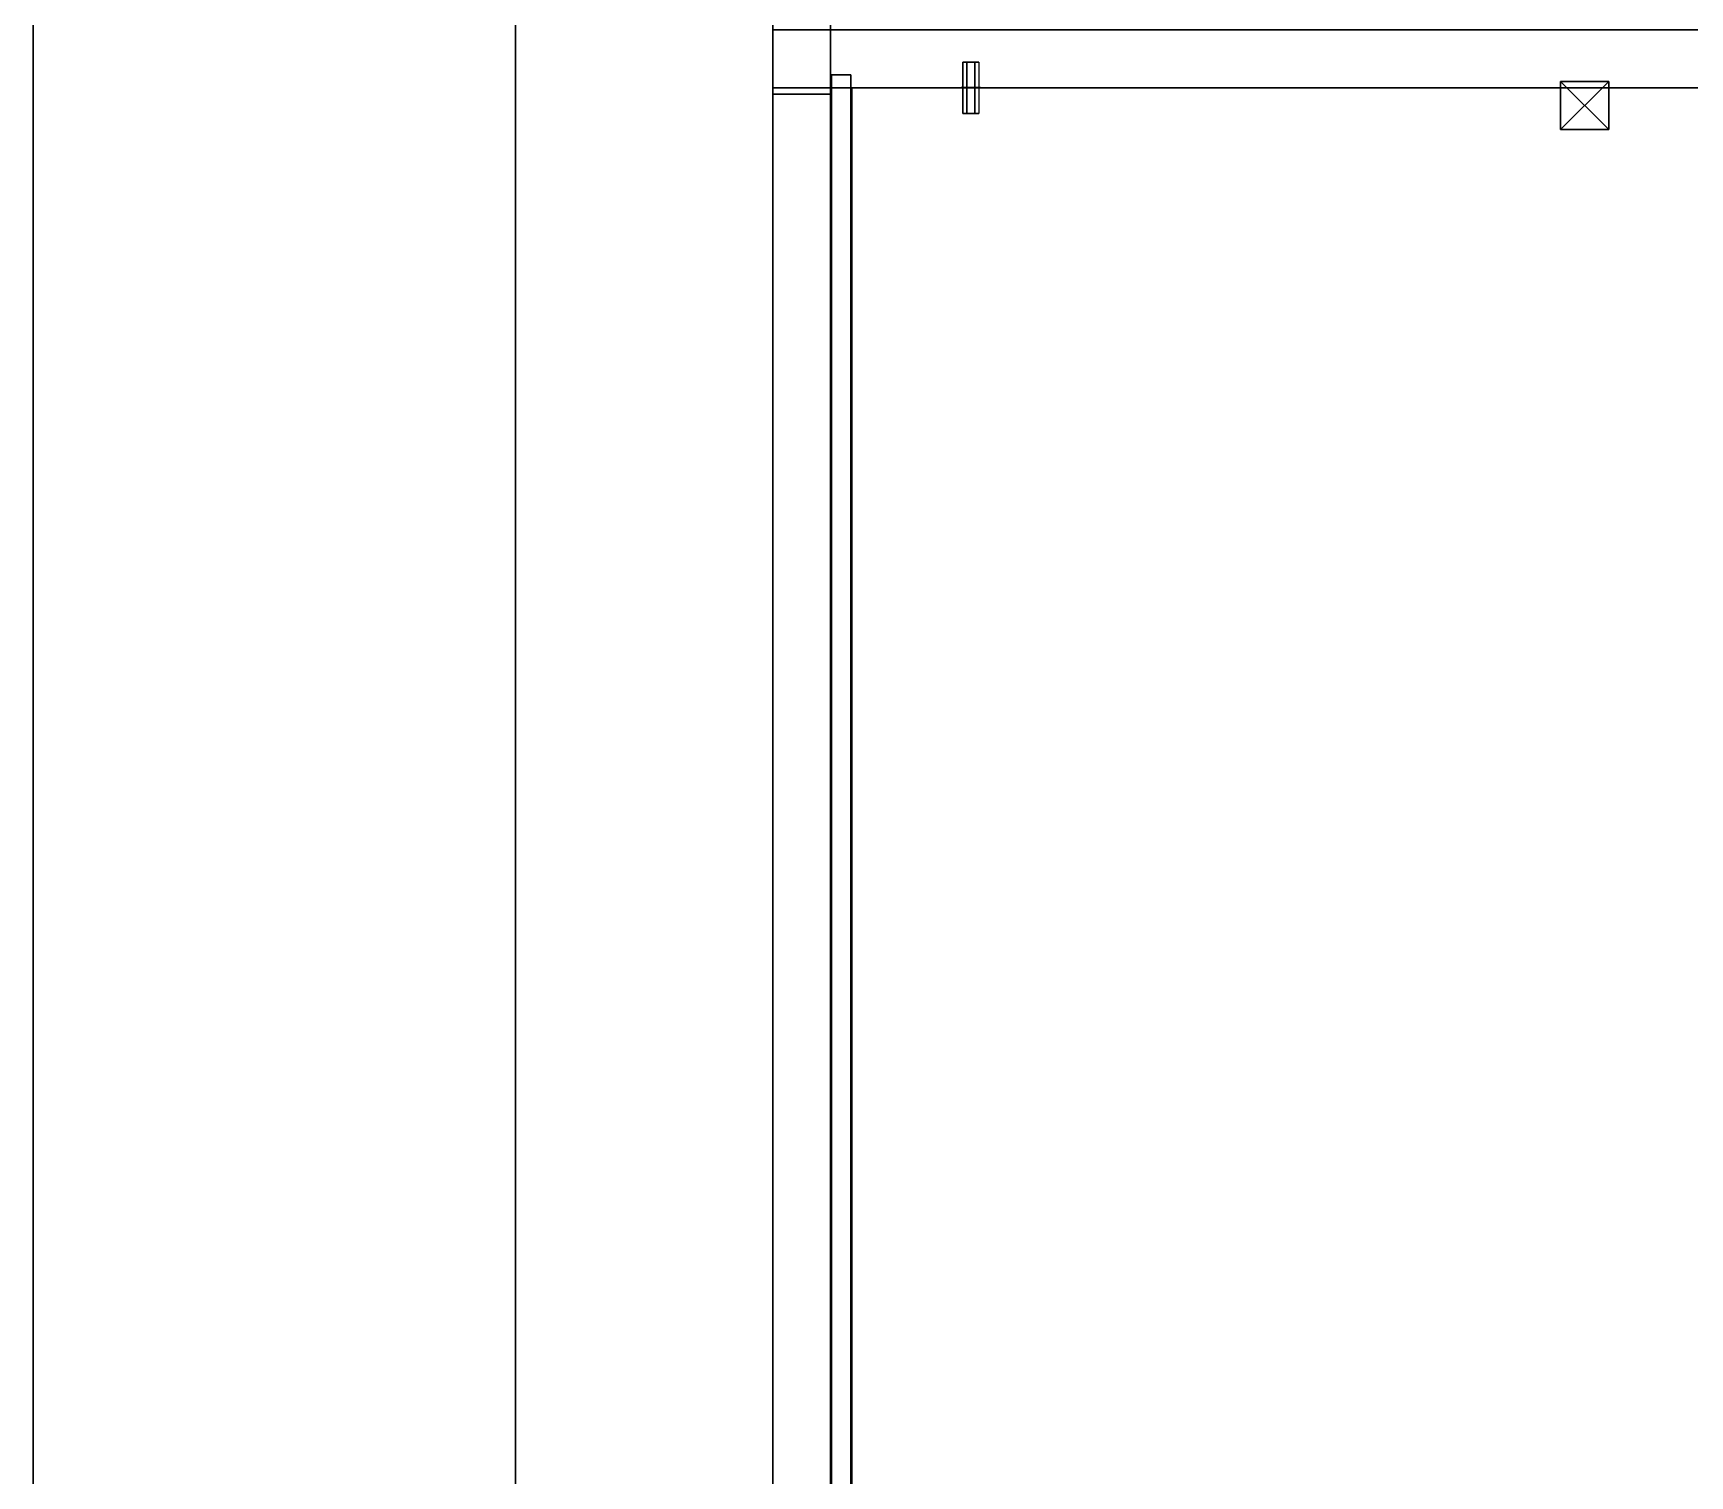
# Model space of a CAD drawing. Extents: x 0 to 3022, y -4615 to 0.
# Drawn here: x 0 to 515, y -3415 to -2966 of the extents above; entities that cross this region are included whole.
import ezdxf

# ---------------------------------------------------------------- set-up
doc = ezdxf.new("R2010")
doc.units = 0
for name, color, linetype in [('LAYER0', 7, 'CONTINUOUS'), ('LAYER1', 7, 'CONTINUOUS'), ('LAYER660', 7, 'CONTINUOUS'), ('LAYER661', 7, 'CONTINUOUS'), ('LAYER662', 7, 'CONTINUOUS'), ('LAYER668', 7, 'CONTINUOUS'), ('LAYER671', 7, 'CONTINUOUS'), ('LAYER675', 7, 'CONTINUOUS'), ('LAYER679', 7, 'CONTINUOUS'), ('LAYER682', 7, 'CONTINUOUS'), ('LAYER683', 7, 'CONTINUOUS'), ('LAYER685', 254, 'CONTINUOUS'), ('LAYER692', 7, 'CONTINUOUS'), ('LAYER694', 254, 'CONTINUOUS'), ('LAYER702', 253, 'CONTINUOUS'), ('LAYER769', 253, 'CONTINUOUS'), ('LAYER770', 253, 'CONTINUOUS'), ('LAYER775', 253, 'CONTINUOUS'), ('LAYER776', 253, 'CONTINUOUS')]:
    doc.layers.add(name, color=color, linetype=linetype)

msp = doc.modelspace()

# ---------------------------------------------------------------- linework, layer by layer
at = {"layer": 'LAYER0', "invisible_edges": 1}
for points in [[(2992, 0), (0, -4167.22), (0, 0), (2992, 0)], [(0, 0, 5), (0, -4167.22), (0, -4167.22, 5), (0, 0, 5)], [(0, -4167.22), (0, 0, 5), (0, 0), (0, -4167.22)], [(2992, -4162.78, 5), (0, 0, 5), (0, -4167.22, 5), (2992, -4162.78, 5)], [(0, 0, 5), (2992, -4162.78, 5), (2992, 0, 5), (0, 0, 5)], [(0, -4167.22), (2992, 0), (2992, -4162.78), (0, -4167.22)]]:
    msp.add_3dface(points, dxfattribs=at)
at = {"layer": 'LAYER1'}
for points, invisible_edges in [([(150, -150, 5), (0, -4167.22, 5), (0, 0, 5), (150, -150, 5)], 5), ([(0, 0, 2611), (0, -4167.22, 5), (0, -4167.22, 2611), (0, 0, 2611)], 1), ([(0, -4167.22, 5), (0, 0, 2611), (0, 0, 5), (0, -4167.22, 5)], 1), ([(0, -4167.22, 5), (150, -150, 5), (150, -4017, 5), (0, -4167.22, 5)], 5), ([(150, -150, 5), (150, -4017, 2611), (150, -4017, 5), (150, -150, 5)], 1), ([(150, -4017, 2611), (150, -150, 5), (150, -150, 2611), (150, -4017, 2611)], 1)]:
    msp.add_3dface(points, dxfattribs=dict(at, invisible_edges=invisible_edges))
at = {"layer": 'LAYER660', "invisible_edges": 1}
for points in [[(230, -150, 5), (150, -4017, 5), (150, -150, 5), (230, -150, 5)], [(150, -4017, 5), (230, -150, 5), (230, -4017, 5), (150, -4017, 5)], [(150, -150, 2611), (150, -4017, 5), (150, -4017, 2611), (150, -150, 2611)], [(150, -4017, 5), (150, -150, 2611), (150, -150, 5), (150, -4017, 5)], [(230, -4017, 2611), (150, -150, 2611), (150, -4017, 2611), (230, -4017, 2611)], [(150, -150, 2611), (230, -4017, 2611), (230, -150, 2611), (150, -150, 2611)], [(230, -150, 5), (230, -4017, 2611), (230, -4017, 5), (230, -150, 5)], [(230, -4017, 2611), (230, -150, 5), (230, -150, 2611), (230, -4017, 2611)]]:
    msp.add_3dface(points, dxfattribs=at)
at = {"layer": 'LAYER661', "invisible_edges": 1}
for points in [[(230, -285.4063, 1805), (230, -2985.406, 1750), (230, -2985.406, 1805), (230, -285.4063, 1805)], [(230, -2985.406, 1750), (230, -285.4063, 1805), (230, -285.4063, 1750), (230, -2985.406, 1750)], [(248, -285.4063, 1735), (230, -2985.406, 1750), (230, -285.4063, 1750), (248, -285.4063, 1735)], [(230, -2985.406, 1750), (248, -285.4063, 1735), (248, -2985.406, 1735), (230, -2985.406, 1750)], [(248, -2985.406, 1805), (230, -285.4063, 1805), (230, -2985.406, 1805), (248, -2985.406, 1805)], [(230, -285.4063, 1805), (248, -2985.406, 1805), (248, -285.4063, 1805), (230, -285.4063, 1805)], [(248, -285.4063, 1735), (248, -2985.406, 1805), (248, -2985.406, 1735), (248, -285.4063, 1735)], [(248, -2985.406, 1805), (248, -285.4063, 1735), (248, -285.4063, 1805), (248, -2985.406, 1805)], [(248, -2985.406, 1805), (230, -2985.406, 1750), (248, -2985.406, 1735), (248, -2985.406, 1805)], [(230, -2985.406, 1750), (248, -2985.406, 1805), (230, -2985.406, 1805), (230, -2985.406, 1750)]]:
    msp.add_3dface(points, dxfattribs=at)
at = {"layer": 'LAYER662', "invisible_edges": 1}
for points in [[(230, -285.4063, 1751), (248, -2985.406, 1736), (248, -285.4063, 1736), (230, -285.4063, 1751)], [(248, -2985.406, 1736), (230, -285.4063, 1751), (230, -2985.406, 1751), (248, -2985.406, 1736)], [(230, -2985.406, 1681), (248, -285.4063, 1681), (248, -2985.406, 1681), (230, -2985.406, 1681)], [(248, -285.4063, 1681), (230, -2985.406, 1681), (230, -285.4063, 1681), (248, -285.4063, 1681)], [(230, -285.4063, 1751), (230, -2985.406, 1681), (230, -2985.406, 1751), (230, -285.4063, 1751)], [(230, -2985.406, 1681), (230, -285.4063, 1751), (230, -285.4063, 1681), (230, -2985.406, 1681)], [(248, -285.4063, 1681), (248, -2985.406, 1736), (248, -2985.406, 1681), (248, -285.4063, 1681)], [(248, -2985.406, 1736), (248, -285.4063, 1681), (248, -285.4063, 1736), (248, -2985.406, 1736)], [(230, -2985.406, 1681), (248, -2985.406, 1736), (230, -2985.406, 1751), (230, -2985.406, 1681)], [(248, -2985.406, 1736), (230, -2985.406, 1681), (248, -2985.406, 1681), (248, -2985.406, 1736)]]:
    msp.add_3dface(points, dxfattribs=at)
at = {"layer": 'LAYER668', "invisible_edges": 1}
for points in [[(700, -2983.406, 103), (230, -3435.406, 103), (700, -3435.406, 103), (700, -2983.406, 103)], [(230, -3435.406, 103), (700, -2983.406, 103), (230, -2983.406, 103), (230, -3435.406, 103)], [(230, -2983.406, 85), (230, -3435.406, 103), (230, -2983.406, 103), (230, -2983.406, 85)], [(230, -3435.406, 103), (230, -2983.406, 85), (230, -3435.406, 85), (230, -3435.406, 103)], [(700, -2983.406, 103), (230, -2983.406, 85), (230, -2983.406, 103), (700, -2983.406, 103)], [(230, -2983.406, 85), (700, -2983.406, 103), (700, -2983.406, 85), (230, -2983.406, 85)], [(230, -2983.406, 85), (700, -3435.406, 85), (230, -3435.406, 85), (230, -2983.406, 85)], [(700, -3435.406, 85), (230, -2983.406, 85), (700, -2983.406, 85), (700, -3435.406, 85)]]:
    msp.add_3dface(points, dxfattribs=at)
at = {"layer": 'LAYER671', "invisible_edges": 1}
for points in [[(700, -2983.406, 2554), (230, -3435.406, 2554), (700, -3435.406, 2554), (700, -2983.406, 2554)], [(230, -3435.406, 2554), (700, -2983.406, 2554), (230, -2983.406, 2554), (230, -3435.406, 2554)], [(230, -2983.406, 2536), (230, -3435.406, 2554), (230, -2983.406, 2554), (230, -2983.406, 2536)], [(230, -3435.406, 2554), (230, -2983.406, 2536), (230, -3435.406, 2536), (230, -3435.406, 2554)], [(700, -2983.406, 2554), (230, -2983.406, 2536), (230, -2983.406, 2554), (700, -2983.406, 2554)], [(230, -2983.406, 2536), (700, -2983.406, 2554), (700, -2983.406, 2536), (230, -2983.406, 2536)], [(230, -2983.406, 2536), (700, -3435.406, 2536), (230, -3435.406, 2536), (230, -2983.406, 2536)], [(700, -3435.406, 2536), (230, -2983.406, 2536), (700, -2983.406, 2536), (700, -3435.406, 2536)]]:
    msp.add_3dface(points, dxfattribs=at)
at = {"layer": 'LAYER675', "invisible_edges": 1}
for points in [[(248.3, -2979.406, 99), (248.3, -3899.406, 2540), (248.3, -2979.406, 2540), (248.3, -2979.406, 99)], [(248.3, -3899.406, 2540), (248.3, -2979.406, 99), (248.3, -3899.406, 99), (248.3, -3899.406, 2540)], [(254.3, -2979.406, 2540), (248.3, -3899.406, 2540), (254.3, -3899.406, 2540), (254.3, -2979.406, 2540)], [(248.3, -3899.406, 2540), (254.3, -2979.406, 2540), (248.3, -2979.406, 2540), (248.3, -3899.406, 2540)], [(248.3, -2979.406, 99), (254.3, -3899.406, 99), (248.3, -3899.406, 99), (248.3, -2979.406, 99)], [(254.3, -3899.406, 99), (248.3, -2979.406, 99), (254.3, -2979.406, 99), (254.3, -3899.406, 99)], [(254.3, -2979.406, 2540), (248.3, -2979.406, 99), (248.3, -2979.406, 2540), (254.3, -2979.406, 2540)], [(248.3, -2979.406, 99), (254.3, -2979.406, 2540), (254.3, -2979.406, 99), (248.3, -2979.406, 99)], [(254.3, -3899.406, 99), (254.3, -2979.406, 2540), (254.3, -3899.406, 2540), (254.3, -3899.406, 99)], [(254.3, -2979.406, 2540), (254.3, -3899.406, 99), (254.3, -2979.406, 99), (254.3, -2979.406, 2540)]]:
    msp.add_3dface(points, dxfattribs=at)
at = {"layer": 'LAYER679', "invisible_edges": 1}
for points in [[(230, -3913.406, 5), (230, -2983.406, 85), (230, -2983.406, 5), (230, -3913.406, 5)], [(230, -2983.406, 85), (230, -3913.406, 5), (230, -3913.406, 85), (230, -2983.406, 85)], [(248, -2983.406, 5), (230, -2983.406, 85), (248, -2983.406, 85), (248, -2983.406, 5)], [(230, -2983.406, 85), (248, -2983.406, 5), (230, -2983.406, 5), (230, -2983.406, 85)], [(248, -3913.406, 85), (230, -2983.406, 85), (230, -3913.406, 85), (248, -3913.406, 85)], [(230, -2983.406, 85), (248, -3913.406, 85), (248, -2983.406, 85), (230, -2983.406, 85)], [(248, -2983.406, 5), (230, -3913.406, 5), (230, -2983.406, 5), (248, -2983.406, 5)], [(230, -3913.406, 5), (248, -2983.406, 5), (248, -3913.406, 5), (230, -3913.406, 5)], [(248, -3913.406, 85), (248, -2983.406, 5), (248, -2983.406, 85), (248, -3913.406, 85)], [(248, -2983.406, 5), (248, -3913.406, 85), (248, -3913.406, 5), (248, -2983.406, 5)]]:
    msp.add_3dface(points, dxfattribs=at)
at = {"layer": 'LAYER682', "invisible_edges": 1}
for points in [[(230, -3895.406, 1320), (230, -2983.406, 1440), (230, -2983.406, 1320), (230, -3895.406, 1320)], [(230, -2983.406, 1440), (230, -3895.406, 1320), (230, -3895.406, 1440), (230, -2983.406, 1440)], [(248, -2983.406, 1320), (230, -2983.406, 1440), (248, -2983.406, 1440), (248, -2983.406, 1320)], [(230, -2983.406, 1440), (248, -2983.406, 1320), (230, -2983.406, 1320), (230, -2983.406, 1440)], [(248, -3895.406, 1440), (230, -2983.406, 1440), (230, -3895.406, 1440), (248, -3895.406, 1440)], [(230, -2983.406, 1440), (248, -3895.406, 1440), (248, -2983.406, 1440), (230, -2983.406, 1440)], [(248, -2983.406, 1320), (230, -3895.406, 1320), (230, -2983.406, 1320), (248, -2983.406, 1320)], [(230, -3895.406, 1320), (248, -2983.406, 1320), (248, -3895.406, 1320), (230, -3895.406, 1320)], [(248, -3895.406, 1440), (248, -2983.406, 1320), (248, -2983.406, 1440), (248, -3895.406, 1440)], [(248, -2983.406, 1320), (248, -3895.406, 1440), (248, -3895.406, 1320), (248, -2983.406, 1320)]]:
    msp.add_3dface(points, dxfattribs=at)
at = {"layer": 'LAYER683'}
for points, invisible_edges in [([(254.6, -2983.406, 953), (368, -3895.406, 953), (254.6, -3895.406, 953), (254.6, -2983.406, 953)], 1), ([(368, -3895.406, 953), (254.6, -2983.406, 953), (640, -3495.406, 953), (368, -3895.406, 953)], 7), ([(640, -3495.406, 953), (254.6, -2983.406, 953), (640, -2983.406, 953), (640, -3495.406, 953)], 1), ([(254.6, -2983.406, 953), (640, -2983.406, 971), (640, -2983.406, 953), (254.6, -2983.406, 953)], 1), ([(640, -2983.406, 971), (254.6, -2983.406, 953), (254.6, -2983.406, 971), (640, -2983.406, 971)], 1), ([(254.6, -3895.406, 971), (254.6, -2983.406, 953), (254.6, -3895.406, 953), (254.6, -3895.406, 971)], 1), ([(254.6, -2983.406, 953), (254.6, -3895.406, 971), (254.6, -2983.406, 971), (254.6, -2983.406, 953)], 1), ([(254.6, -3895.406, 971), (640, -3495.406, 971), (254.6, -2983.406, 971), (254.6, -3895.406, 971)], 3), ([(254.6, -2983.406, 971), (640, -3495.406, 971), (640, -2983.406, 971), (254.6, -2983.406, 971)], 1)]:
    msp.add_3dface(points, dxfattribs=dict(at, invisible_edges=invisible_edges))
at = {"layer": 'LAYER685'}
for points in [[(294.1, -2975.406, 950.5), (289.1, -2975.406, 950.5), (290.35, -2975.406, 952.665), (292.85, -2975.406, 952.665)], [(294.1, -2975.406, 950.5), (292.85, -2975.406, 948.3349), (290.35, -2975.406, 948.3349), (289.1, -2975.406, 950.5)], [(288.6, -2983.356, 950.5), (294.6, -2983.356, 950.5), (293.1, -2983.356, 953.0981), (290.1, -2983.356, 953.0981)], [(288.6, -2983.356, 950.5), (294.6, -2983.356, 950.5), (293.1, -2983.356, 947.9019), (290.1, -2983.356, 947.9019)], [(288.6, -2983.456, 950.5), (294.6, -2983.456, 950.5), (293.1, -2983.456, 953.0981), (290.1, -2983.456, 953.0981)], [(288.6, -2983.456, 950.5), (294.6, -2983.456, 950.5), (293.1, -2983.456, 947.9019), (290.1, -2983.456, 947.9019)], [(294.1, -2991.406, 950.5), (289.1, -2991.406, 950.5), (290.35, -2991.406, 952.665), (292.85, -2991.406, 952.665)], [(294.1, -2991.406, 950.5), (292.85, -2991.406, 948.3349), (290.35, -2991.406, 948.3349), (289.1, -2991.406, 950.5)]]:
    msp.add_3dface(points, dxfattribs=at)
at = {"layer": 'LAYER692'}
for points, invisible_edges in [([(254.6, -2983.406, 2021), (368, -3895.406, 2021), (254.6, -3895.406, 2021), (254.6, -2983.406, 2021)], 1), ([(368, -3895.406, 2021), (254.6, -2983.406, 2021), (640, -3495.406, 2021), (368, -3895.406, 2021)], 7), ([(640, -3495.406, 2021), (254.6, -2983.406, 2021), (640, -2983.406, 2021), (640, -3495.406, 2021)], 1), ([(254.6, -2983.406, 2021), (640, -2983.406, 2039), (640, -2983.406, 2021), (254.6, -2983.406, 2021)], 1), ([(640, -2983.406, 2039), (254.6, -2983.406, 2021), (254.6, -2983.406, 2039), (640, -2983.406, 2039)], 1), ([(254.6, -3895.406, 2039), (254.6, -2983.406, 2021), (254.6, -3895.406, 2021), (254.6, -3895.406, 2039)], 1), ([(254.6, -2983.406, 2021), (254.6, -3895.406, 2039), (254.6, -2983.406, 2039), (254.6, -2983.406, 2021)], 1), ([(254.6, -3895.406, 2039), (640, -3495.406, 2039), (254.6, -2983.406, 2039), (254.6, -3895.406, 2039)], 3), ([(254.6, -2983.406, 2039), (640, -3495.406, 2039), (640, -2983.406, 2039), (254.6, -2983.406, 2039)], 1)]:
    msp.add_3dface(points, dxfattribs=dict(at, invisible_edges=invisible_edges))
at = {"layer": 'LAYER694'}
for points in [[(294.1, -2975.406, 2018.5), (289.1, -2975.406, 2018.5), (290.35, -2975.406, 2020.665), (292.85, -2975.406, 2020.665)], [(294.1, -2975.406, 2018.5), (292.85, -2975.406, 2016.335), (290.35, -2975.406, 2016.335), (289.1, -2975.406, 2018.5)], [(288.6, -2983.356, 2018.5), (294.6, -2983.356, 2018.5), (293.1, -2983.356, 2021.098), (290.1, -2983.356, 2021.098)], [(288.6, -2983.356, 2018.5), (294.6, -2983.356, 2018.5), (293.1, -2983.356, 2015.902), (290.1, -2983.356, 2015.902)], [(288.6, -2983.456, 2018.5), (294.6, -2983.456, 2018.5), (293.1, -2983.456, 2021.098), (290.1, -2983.456, 2021.098)], [(288.6, -2983.456, 2018.5), (294.6, -2983.456, 2018.5), (293.1, -2983.456, 2015.902), (290.1, -2983.456, 2015.902)], [(294.1, -2991.406, 2018.5), (289.1, -2991.406, 2018.5), (290.35, -2991.406, 2020.665), (292.85, -2991.406, 2020.665)], [(294.1, -2991.406, 2018.5), (292.85, -2991.406, 2016.335), (290.35, -2991.406, 2016.335), (289.1, -2991.406, 2018.5)]]:
    msp.add_3dface(points, dxfattribs=at)
at = {"layer": 'LAYER702', "invisible_edges": 1}
for points in [[(230, -2983.406, 5), (700, -2965.406, 5), (700, -2983.406, 5), (230, -2983.406, 5)], [(700, -2965.406, 5), (230, -2983.406, 5), (230, -2965.406, 5), (700, -2965.406, 5)], [(230, -2965.406, 2555), (700, -2983.406, 2555), (700, -2965.406, 2555), (230, -2965.406, 2555)], [(700, -2983.406, 2555), (230, -2965.406, 2555), (230, -2983.406, 2555), (700, -2983.406, 2555)], [(230, -2965.406, 2555), (230, -2983.406, 5), (230, -2983.406, 2555), (230, -2965.406, 2555)], [(230, -2983.406, 5), (230, -2965.406, 2555), (230, -2965.406, 5), (230, -2983.406, 5)], [(230, -2983.406, 5), (700, -2983.406, 2555), (230, -2983.406, 2555), (230, -2983.406, 5)], [(700, -2983.406, 2555), (230, -2983.406, 5), (700, -2983.406, 5), (700, -2983.406, 2555)]]:
    msp.add_3dface(points, dxfattribs=at)
at = {"layer": 'LAYER769'}
for points in [[(475, -2996.406, 850), (475, -2996.406, 865), (475, -2981.406, 850), (475, -2996.406, 850)], [(475, -2981.406, 850), (475, -2996.406, 865), (475, -2981.406, 865), (475, -2981.406, 850)], [(475, -2981.406, 850), (475, -2981.406, 865), (490, -2981.406, 850), (475, -2981.406, 850)], [(490, -2981.406, 850), (475, -2981.406, 865), (490, -2981.406, 865), (490, -2981.406, 850)], [(475, -2996.406, 850), (475, -2981.406, 850), (490, -2996.406, 850), (475, -2996.406, 850)], [(490, -2996.406, 850), (475, -2981.406, 850), (490, -2981.406, 850), (490, -2996.406, 850)], [(490, -2996.406, 865), (490, -2981.406, 865), (475, -2996.406, 865), (490, -2996.406, 865)], [(475, -2996.406, 865), (490, -2981.406, 865), (475, -2981.406, 865), (475, -2996.406, 865)], [(490, -2996.406, 850), (490, -2981.406, 850), (490, -2996.406, 865), (490, -2996.406, 850)], [(490, -2996.406, 865), (490, -2981.406, 850), (490, -2981.406, 865), (490, -2996.406, 865)], [(490, -2996.406, 850), (490, -2996.406, 865), (475, -2996.406, 850), (490, -2996.406, 850)], [(475, -2996.406, 850), (490, -2996.406, 865), (475, -2996.406, 865), (475, -2996.406, 850)]]:
    msp.add_3dface(points, dxfattribs=at)
at = {"layer": 'LAYER770'}
for points in [[(475, -2996.406, 850), (475, -2996.406, 865), (475, -2981.406, 850), (475, -2996.406, 850)], [(475, -2981.406, 850), (475, -2996.406, 865), (475, -2981.406, 865), (475, -2981.406, 850)], [(475, -2981.406, 850), (475, -2981.406, 865), (490, -2981.406, 850), (475, -2981.406, 850)], [(490, -2981.406, 850), (475, -2981.406, 865), (490, -2981.406, 865), (490, -2981.406, 850)], [(475, -2996.406, 850), (475, -2981.406, 850), (490, -2996.406, 850), (475, -2996.406, 850)], [(490, -2996.406, 850), (475, -2981.406, 850), (490, -2981.406, 850), (490, -2996.406, 850)], [(490, -2996.406, 865), (490, -2981.406, 865), (475, -2996.406, 865), (490, -2996.406, 865)], [(475, -2996.406, 865), (490, -2981.406, 865), (475, -2981.406, 865), (475, -2996.406, 865)], [(490, -2996.406, 850), (490, -2981.406, 850), (490, -2996.406, 865), (490, -2996.406, 850)], [(490, -2996.406, 865), (490, -2981.406, 850), (490, -2981.406, 865), (490, -2996.406, 865)], [(490, -2996.406, 850), (490, -2996.406, 865), (475, -2996.406, 850), (490, -2996.406, 850)], [(475, -2996.406, 850), (490, -2996.406, 865), (475, -2996.406, 865), (475, -2996.406, 850)]]:
    msp.add_3dface(points, dxfattribs=at)
at = {"layer": 'LAYER775'}
for points in [[(475, -2996.406, 1920), (475, -2996.406, 1935), (475, -2981.406, 1920), (475, -2996.406, 1920)], [(475, -2981.406, 1920), (475, -2996.406, 1935), (475, -2981.406, 1935), (475, -2981.406, 1920)], [(475, -2981.406, 1920), (475, -2981.406, 1935), (490, -2981.406, 1920), (475, -2981.406, 1920)], [(490, -2981.406, 1920), (475, -2981.406, 1935), (490, -2981.406, 1935), (490, -2981.406, 1920)], [(475, -2996.406, 1920), (475, -2981.406, 1920), (490, -2996.406, 1920), (475, -2996.406, 1920)], [(490, -2996.406, 1920), (475, -2981.406, 1920), (490, -2981.406, 1920), (490, -2996.406, 1920)], [(490, -2996.406, 1935), (490, -2981.406, 1935), (475, -2996.406, 1935), (490, -2996.406, 1935)], [(475, -2996.406, 1935), (490, -2981.406, 1935), (475, -2981.406, 1935), (475, -2996.406, 1935)], [(490, -2996.406, 1920), (490, -2981.406, 1920), (490, -2996.406, 1935), (490, -2996.406, 1920)], [(490, -2996.406, 1935), (490, -2981.406, 1920), (490, -2981.406, 1935), (490, -2996.406, 1935)], [(490, -2996.406, 1920), (490, -2996.406, 1935), (475, -2996.406, 1920), (490, -2996.406, 1920)], [(475, -2996.406, 1920), (490, -2996.406, 1935), (475, -2996.406, 1935), (475, -2996.406, 1920)]]:
    msp.add_3dface(points, dxfattribs=at)
at = {"layer": 'LAYER776'}
for points in [[(475, -2996.406, 1920), (475, -2996.406, 1935), (475, -2981.406, 1920), (475, -2996.406, 1920)], [(475, -2981.406, 1920), (475, -2996.406, 1935), (475, -2981.406, 1935), (475, -2981.406, 1920)], [(475, -2981.406, 1920), (475, -2981.406, 1935), (490, -2981.406, 1920), (475, -2981.406, 1920)], [(490, -2981.406, 1920), (475, -2981.406, 1935), (490, -2981.406, 1935), (490, -2981.406, 1920)], [(475, -2996.406, 1920), (475, -2981.406, 1920), (490, -2996.406, 1920), (475, -2996.406, 1920)], [(490, -2996.406, 1920), (475, -2981.406, 1920), (490, -2981.406, 1920), (490, -2996.406, 1920)], [(490, -2996.406, 1935), (490, -2981.406, 1935), (475, -2996.406, 1935), (490, -2996.406, 1935)], [(475, -2996.406, 1935), (490, -2981.406, 1935), (475, -2981.406, 1935), (475, -2996.406, 1935)], [(490, -2996.406, 1920), (490, -2981.406, 1920), (490, -2996.406, 1935), (490, -2996.406, 1920)], [(490, -2996.406, 1935), (490, -2981.406, 1920), (490, -2981.406, 1935), (490, -2996.406, 1935)], [(490, -2996.406, 1920), (490, -2996.406, 1935), (475, -2996.406, 1920), (490, -2996.406, 1920)], [(475, -2996.406, 1920), (490, -2996.406, 1935), (475, -2996.406, 1935), (475, -2996.406, 1920)]]:
    msp.add_3dface(points, dxfattribs=at)

# ---------------------------------------------------------------- meshes
at = {"layer": 'LAYER1'}
mesh = msp.add_polymesh((5, 2), dxfattribs=at)
for k, corner in enumerate([(2842, -150, 2611), (150, -150, 2611), (2842, -4013, 2611), (2842, -150, 2611), (150, -4017, 2611), (2842, -4013, 2611), (150, -150, 2611), (150, -4017, 2611), (0, 0, 2611), (0, -4167.223, 2611)]):
    mesh.set_mesh_vertex(divmod(k, 2), corner)
at = {"layer": 'LAYER685'}
mesh = msp.add_polymesh((2, 6), dxfattribs=dict(at, n_close=True))
for k, corner in enumerate([(294.1, -2991.406, 950.5), (292.85, -2991.406, 952.665), (290.35, -2991.406, 952.665), (289.1, -2991.406, 950.5), (290.35, -2991.406, 948.3349), (292.85, -2991.406, 948.3349), (294.1, -2975.406, 950.5), (292.85, -2975.406, 952.665), (290.35, -2975.406, 952.665), (289.1, -2975.406, 950.5), (290.35, -2975.406, 948.3349), (292.85, -2975.406, 948.3349)]):
    mesh.set_mesh_vertex(divmod(k, 6), corner)
mesh = msp.add_polymesh((2, 6), dxfattribs=dict(at, n_close=True))
for k, corner in enumerate([(294.6, -2983.456, 950.5), (293.1, -2983.456, 953.0981), (290.1, -2983.456, 953.0981), (288.6, -2983.456, 950.5), (290.1, -2983.456, 947.9019), (293.1, -2983.456, 947.9019), (294.6, -2983.356, 950.5), (293.1, -2983.356, 953.0981), (290.1, -2983.356, 953.0981), (288.6, -2983.356, 950.5), (290.1, -2983.356, 947.9019), (293.1, -2983.356, 947.9019)]):
    mesh.set_mesh_vertex(divmod(k, 6), corner)
at = {"layer": 'LAYER694'}
mesh = msp.add_polymesh((2, 6), dxfattribs=dict(at, n_close=True))
for k, corner in enumerate([(294.1, -2991.406, 2018.5), (292.85, -2991.406, 2020.665), (290.35, -2991.406, 2020.665), (289.1, -2991.406, 2018.5), (290.35, -2991.406, 2016.335), (292.85, -2991.406, 2016.335), (294.1, -2975.406, 2018.5), (292.85, -2975.406, 2020.665), (290.35, -2975.406, 2020.665), (289.1, -2975.406, 2018.5), (290.35, -2975.406, 2016.335), (292.85, -2975.406, 2016.335)]):
    mesh.set_mesh_vertex(divmod(k, 6), corner)
mesh = msp.add_polymesh((2, 6), dxfattribs=dict(at, n_close=True))
for k, corner in enumerate([(294.6, -2983.456, 2018.5), (293.1, -2983.456, 2021.098), (290.1, -2983.456, 2021.098), (288.6, -2983.456, 2018.5), (290.1, -2983.456, 2015.902), (293.1, -2983.456, 2015.902), (294.6, -2983.356, 2018.5), (293.1, -2983.356, 2021.098), (290.1, -2983.356, 2021.098), (288.6, -2983.356, 2018.5), (290.1, -2983.356, 2015.902), (293.1, -2983.356, 2015.902)]):
    mesh.set_mesh_vertex(divmod(k, 6), corner)

doc.saveas('drawing.dxf')
